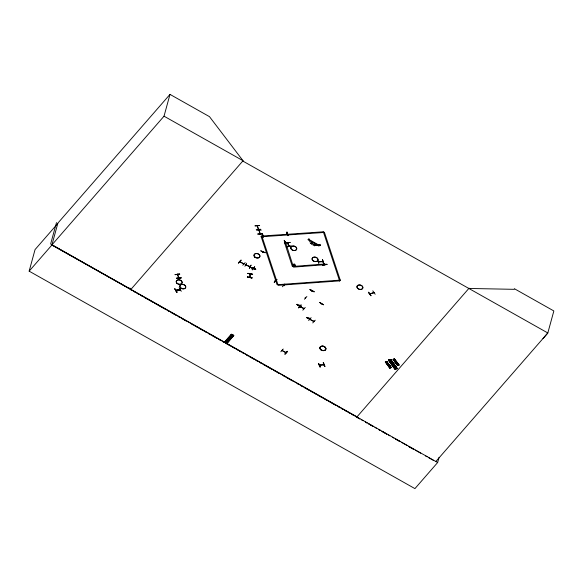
<?xml version="1.0" encoding="UTF-8"?>
<svg xmlns="http://www.w3.org/2000/svg" width="583" height="583" viewBox="0 0 583 583"><rect width="100%" height="100%" fill="white"/><g stroke="black" fill="none" stroke-linecap="round" stroke-linejoin="round"><path stroke-width="0.87" d="M239.788 261.752L243.898 264.07L244.029 263.633M243.658 263.421L243.505 263.582M300.413 306.301L300.238 306.789L299.932 306.213M305.645 297.811L305.572 297.745M309.85 319.324L310.112 318.879M313.545 321.408L313.53 321.124M176.642 278.157C185.387 276.692 179.564 279.293 176.642 278.135M256.236 229.578L260.856 229.287M262.437 233.994L257.81 233.951M286.683 246.696C301.28 245.079 276.634 247.622 291.303 246.383M291.26 246.237L286.617 246.5M326.983 264.259C323.623 266.088 318.354 263.99 326.983 264.281M308.75 318.187L308.509 318.471L308.618 318.099M312.065 290.902L311.672 291.077L311.767 290.684M321.627 303.481L321.335 303.721M247.352 277.165L252.162 277.814L247.36 277.151M247.906 273.332L252.665 274.309L247.913 273.325M249.626 277.421L250.071 274.294M252.65 274.301L247.892 273.456M178.748 278.033L177.443 274.185M324.01 364.331L323.893 364.82L323.9 364.309M370.234 293.898L370.241 293.446L369.87 293.992L374.053 292.455M253.62 268.034L253.838 267.816M262.671 252.133L263.02 252.016M439.072 457.334L437.658 462.516L414.928 488.612L29.15 271.161L35.053 249.582L57.783 223.493M56.485 222.604L50.634 243.993L130.905 289.401L243.06 160.733L164.027 116.185L169.988 94.388L209.479 116.651L243.002 160.704L242.739 161.01L547.823 332.973L543.006 338.606M29.15 271.161L51.88 245.064L57.892 223.085L169.988 94.388M175.162 274.739L179.746 274.061L175.199 274.549M177.677 274.243L177.516 274.899L177.596 274.17M177.48 274.855L177.779 274.491M174.791 288.935L176.977 292.396L174.871 288.774M179.047 277.668L178.945 278.062L177.538 274.491M175.774 290.487L180.023 289.408M174.842 288.789L176.948 292.382M181.291 291.289L179.112 287.703M180.329 289.649L176.015 290.866L180.315 289.613M238.578 263.028L241.056 260.135L238.411 262.94M240.072 261.359L239.861 261.811L239.963 261.337M240.356 261.519L240.145 261.971M241.085 260.135L238.396 262.955M242.79 265.221L245.188 262.605M243.723 263.421L243.446 263.808M244.007 263.582L243.803 264.033M259.661 225.592L255.077 225.767M244.918 266.285L246.638 263.203M245.866 264.558L245.793 265.046L245.975 264.565M246.208 265.185L246.281 264.697M257.504 225.876L257.518 225.49L257.584 226.124M257.562 226.204L257.671 225.81M261.199 230.147L256.615 230.321M258.371 229.338L258.407 228.733M258.407 229.359L257.249 225.825L258.59 229.359L258.714 229.01M260.171 233.317L259.982 233.965L258.896 230.052M258.998 230.547L259.056 230.045M259.129 230.117L260.171 233.929L260.251 233.564M258.903 230.722L259.209 230.365M249.655 266.664L249.845 266.242L249.735 266.701M249.342 268.158L251.105 265.076L249.335 268.311M250.129 266.511L250.216 266.358M259.952 233.287L260.142 233.907M259.931 233.892L260.113 233.28M250.114 274.345L250.253 273.682M250.42 273.711L249.867 277.486L250.012 276.881M250.275 274.411L250.457 273.799M249.801 276.801L249.662 277.472L249.925 277.202M340.414 280.11L277.071 284.73L261.097 236.53M252.206 269.769L254.676 266.897L252.271 269.652M263.319 237.23L262.146 233.63L263.079 237.383M339.751 280.868L278.2 285.364L261.76 235.772M262.423 233.674L257.752 234.111M253.496 267.976L253.598 268.071M253.962 268.275L253.853 268.763L253.445 268.523L253.685 267.75M253.896 268.42L253.714 268.071M262.867 235.175L262.795 235.685L263.188 235.153M262.875 235.343L263.268 235.277M252.22 269.827L254.705 266.897M255.609 269.506C247.214 265.622 251.353 268.42 255.748 269.178M260.805 250.777L265.258 252.679M262.678 252.22L262.882 251.608M262.831 252.286L262.962 251.564M262.897 252.228L263.115 251.63M284.373 240.342L285.532 244.102M324.068 264.055L292.36 266.504L284.409 242.273M287.514 233.645L287.018 234.023L286.931 233.645M287.098 233.688L287.04 233.506M285.094 241.879L285.021 242.397L285.473 241.894M286.88 233.849L287.361 233.491M285.065 242.375L285.102 241.901M287.47 233.521L286.974 234.002M274.28 282.23L276.889 279.585L274.287 282.055M324.301 264.755L293.489 267.138L285.415 241.865M275.016 280.423L275.387 280.576M285.444 242.907L290.101 242.426L285.481 242.717M275.584 280.503L275.154 280.576M275.526 280.423L275.314 280.875M287.995 235.692L286.858 232.049L288.038 235.517M274.236 282.238L276.896 279.614M288.971 245.676C288.41 248.183 287.2 240.721 288.075 242.761M287.769 243.118L287.922 242.441M288.796 246.288L288.935 245.727M289.037 246.325L289.117 245.96M285.43 242.834L290.101 242.426M284.781 284.023L282.347 286.77M283.834 285.109L283.608 285.575L283.717 285.087M284.001 285.757L284.118 285.269M292.637 265.287C295.18 260.856 296.958 269.047 292.615 265.17M294.393 266.271L292.644 265.258M319.571 245.173L319.032 245.975L308.145 239.526M308.064 239.795L308.611 238.994M309.325 240.4L309.267 240.218M309.741 240.356L309.566 240.713L309.697 240.225M310.214 242.404L309.092 238.775M311.708 243.14L310.637 243.599L310.353 243.235M280.824 351.775L283.258 349.028M310.309 243.41L311.614 243.06L311.606 241.763M282.187 350.099L282.077 350.587L282.296 350.121M313.319 242.725L311.898 243.002L311.92 241.938M282.58 350.281L282.456 350.419M311.992 244.364L311.992 243.082M314.375 244.641L313.304 245.1L313.02 244.736M301.207 306.614C301.12 307.489 296.492 304.807 297.111 304.275M312.976 244.918L314.281 244.561L314.273 243.264M315.986 244.226L314.565 244.51L314.587 243.439M314.66 245.866L314.66 244.583M284.985 353.99L287.419 351.243L285.007 354.027M285.932 352.198L285.699 352.606L285.867 352.198M286.238 352.409L285.998 352.824L286.224 352.358M301.112 304.916L298.634 307.809M298.685 307.868L301.076 305.04L298.736 307.686M299.312 305.281L299.043 305.579L299.516 305.069M315.869 245.487L320.526 245.006L315.906 245.297M300.128 306.141L299.91 306.607L303.969 308.691M318.289 245.341L318.231 245.742L318.187 245.028M318.391 245.734L318.5 245.341M304.384 299.232L306.884 296.492M339.678 281.137L323.237 231.546M305.674 297.417L305.499 297.906L305.66 297.432M302.796 310.185L305.244 307.387M340.341 280.379L324.367 232.18M303.714 308.203L303.896 308.852L304.071 308.363M303.998 308.509L299.895 306.571M318.85 263.793L317.786 260.04M309.967 289.649L314.193 291.828L310.09 289.481M318.471 261.592L318.34 262.08L318.814 261.92M318.478 261.76L322.953 261.803L322.581 261.497M318.879 261.694L318.806 262.051M311.934 290.494L311.847 290.808M311.81 291.157L312.029 290.458M312.073 290.939L312.167 290.538M310.673 319.557L306.425 317.495L313.938 321.452M322.596 259.887L323.784 263.501L322.406 259.741M314.12 291.799L309.996 289.583M322.581 261.337L322.494 261.65M318.303 261.956L322.902 261.315M323.004 261.344L322.924 261.818M308.859 317.903L308.917 318.318M308.932 318.347L308.997 317.983M308.64 320.541L311.111 317.669M324.673 263.902L324.542 264.595L324.512 263.917M324.512 264.544L324.636 263.953M324.731 264.544L324.811 264.186M309.916 318.959L309.901 319.338M310.273 319.185L310.396 319.047M312.75 322.938L315.25 320.191M314.055 321.175L313.814 321.59L314.04 321.116M323.587 304.829L319.513 302.373L323.609 304.712M321.248 303.597L321.153 303.991L321.422 303.685M321.51 303.371L321.546 303.809M321.561 303.845L321.656 303.452M318.653 363.457C323.288 374.534 315.082 356.33 320.242 366.882M323.922 364.645L319.652 365.053M319.885 364.812L319.958 365.293L319.972 364.929M323.237 362.75L324.957 366.459L323.419 362.874M323.587 364.346L323.492 364.849L323.66 364.528M324.76 366.459L323.266 362.757M368.587 292.214C375.94 302.92 363.289 285.451 371.007 295.464M369.892 293.511L369.739 293.89L373.885 292.651M375.175 294.233L372.792 290.837M373.572 292.411L373.528 292.921L373.688 292.586M373.484 292.724L373.973 292.338M387.761 365.031L389.101 364.666M388.205 365.643L389.553 365.286M395.595 362.517L396.936 362.152M396.039 363.129L397.387 362.764M262.7 235.532L263.203 235.627M284.927 242.236L285.437 242.368M251.28 267.459L255.74 269.2M255.689 269.353L251.186 267.633M296.929 304.603L301.032 306.92M297.097 304.297L301.192 306.629M297.053 304.45L301.149 306.789M306.534 317.363L313.865 321.583M323.922 364.79L319.564 365.344M309.143 240.575L309.558 240.692M309.595 240.684L309.187 240.699M285.495 244.073L284.125 240.495M164.027 116.185L51.931 244.882L357.015 416.852M469.111 288.155L356.752 417.151L359.908 418.937L355.164 416.262M435.727 461.67L547.823 332.973L553.85 310.958L514.359 288.694L514.191 289.328L468.849 288.461M283.622 285.561L284.089 285.641M284.045 285.619L283.593 285.517M231.917 334.467L225.264 341.878L225.585 342.061L232.107 334.416L225.155 341.827L231.706 334.19L224.878 341.66L231.509 334.227L233.747 335.371L227.21 343.008L233.834 335.582M225.271 341.893L232.107 334.416M226.911 342.84L233.725 335.422L227.079 342.848L226.532 342.629L233.149 335.174L233.47 335.356L226.816 342.782M226.51 342.615L233.346 335.138M385.494 361.875L390.129 367.88M386.522 361.562L385.232 361.963L389.684 368.026L391.04 367.603L386.449 361.533M386.595 361.526L391.229 367.538L386.638 361.365L385.487 361.737L390.136 367.873M394.625 358.953L393.066 359.441L397.526 365.512M394.429 359.011L399.064 365.016L398.59 365.169L394.108 358.968M390.756 367.684L386.274 361.482M394.553 358.931L394.181 359.099L399.005 364.885L397.489 365.512L393.168 359.368L397.679 365.461L399.071 365.009M388.38 360.228L390.763 359.5L397.278 368.638L390.639 359.419L397.278 368.638L394.895 369.367L388.409 360.236M388.978 359.93L395.609 369.156L395.165 369.294L388.577 360.054L395.347 369.236L389.094 360.017L388.54 360.119M390.355 359.631L396.564 368.871L397.154 368.565M390.763 359.5L397.249 368.66M177.997 290.37L177.757 289.984M389.838 367.975L385.706 361.81M389.67 368.033L391.127 367.523M398.612 365.169L394.378 359.026M388.941 359.995L395.609 369.156M178.289 290.29L177.779 290.021M245.778 264.871L250.158 266.723L245.72 265.003M243.526 263.713C246.055 264.981 238.068 260.79 240.269 261.833M385.939 362.356L387.09 361.985M393.773 359.835L394.924 359.463M385.815 362.458L387.178 362.021M393.649 359.944L395.012 359.507M282.099 350.412L286.122 352.686M389.247 360.986L391.302 360.345M392.075 364.965L394.137 364.331M392.738 365.898L394.793 365.257M393.328 366.714L395.383 366.08M393.991 367.647L396.046 367.006M394.429 368.267L396.484 367.625M311.941 243.264L313.268 242.907M314.609 244.765L315.935 244.408M175.658 290.298L179.921 289.212M180.016 289.35L175.767 290.429M224.878 341.66L227.224 343.008M286.049 352.824L282.085 350.572M179.71 274.178L175.097 274.535M176.613 278.339L181.16 277.8L176.671 278.492M261.687 236.042L323.164 231.815M261.024 236.8L324.294 232.449M284.336 242.543L285.233 242.477M257.518 225.49L257.351 226.138M287.076 232.085L288.038 235.663M315.862 245.414L320.49 245.122M322.333 264.762L326.954 264.42L322.384 264.908M288.993 246.31L287.907 242.827M283.732 285.437L284.045 285.634M305.463 297.869L305.39 297.257L305.113 297.68M260.776 250.894L265.192 252.796M308.538 239.263L319.499 245.443M51.88 245.064L437.658 462.516M130.643 289.7L132.232 290.596M133.813 291.493L135.402 292.389M136.99 293.278L138.572 294.175M140.955 295.515L142.543 296.412M144.132 297.308L148.891 299.99M150.472 300.886L152.855 302.227M154.444 303.116L156.033 304.013M157.614 304.909L166.344 309.828M167.933 310.724L169.515 311.614M171.103 312.51L175.862 315.192M178.245 316.533L179.834 317.429M181.415 318.325L186.181 321.007M191.734 324.133L193.316 325.03M194.904 325.926L197.287 327.267M198.869 328.163L203.635 330.845M205.216 331.742L206.805 332.631M208.393 333.527L210.769 334.868M212.358 335.764L217.116 338.446M218.705 339.342L221.088 340.683M222.67 341.58L224.258 342.469M225.847 343.365L230.606 346.047M232.194 346.943L234.57 348.284M236.159 349.181L237.747 350.077M239.336 350.966L240.917 351.862M242.506 352.759L244.095 353.655M246.471 354.996L248.059 355.885M249.648 356.781L254.407 359.463M255.995 360.36L257.584 361.256M259.96 362.597L261.548 363.493M263.137 364.382L271.86 369.301M273.449 370.198L275.038 371.094M276.619 371.99L279.002 373.331M283.761 376.013L285.349 376.91M286.938 377.799L292.491 380.932M297.25 383.614L298.839 384.51M300.42 385.407L302.803 386.748M304.392 387.637L309.15 390.326M310.739 391.215L312.32 392.111M313.909 393.008L316.292 394.348M317.873 395.245L322.639 397.927M324.221 398.816L326.604 400.164M328.193 401.053L329.774 401.949M331.363 402.846L336.121 405.528M338.504 406.868L340.093 407.765M341.674 408.661L343.263 409.55M344.852 410.447L346.44 411.343M348.022 412.232L349.611 413.128M351.994 414.469L353.575 415.366M361.489 419.826L363.071 420.715M374.92 427.39L376.494 428.286M378.863 429.62L380.444 430.509L378.841 429.649M382.025 431.398L386.762 434.073M388.344 434.962L389.925 435.851M392.293 437.184L393.875 438.081M400.186 441.637L395.449 438.97L400.135 441.695M401.767 442.526L407.298 445.645M408.88 446.534L413.617 449.209M415.198 450.098L420.722 453.217M425.459 455.884L427.04 456.773M428.622 457.662L433.358 460.337M381.996 431.435L386.726 434.109M408.814 446.607L413.551 449.282M287.587 351.52L285 354.18M397.97 365.359L393.197 359.325M231.028 334.948L233.069 336.121M228.128 338.176L230.176 339.35M227.457 338.934L229.498 340.108M226.86 339.605L228.9 340.778M226.189 340.355L228.23 341.529M225.738 340.858L227.778 342.032M129.805 287.966L130.905 289.401M398.889 365.075L394.48 358.851L393.328 359.223L397.788 365.424M386.463 361.496L390.938 367.633M385.443 361.89L389.954 367.939M390.238 359.543L396.87 368.769L390.202 359.616M323.995 264.325L324.228 265.025M322.428 259.756L323.601 263.494M259.603 225.453L255.041 225.956M314.324 244.824L314.346 245.691M311.657 243.315L311.679 244.19M293.285 264.791L293.781 265.666L294.874 265.433L294.371 264.558L293.285 264.791M388.322 365.009L389.007 365.228L388.322 365.009M396.156 362.495L396.841 362.706L396.192 362.437M247.381 276.998L252.111 277.996L247.389 276.976M388.606 366.197L389.969 365.752L388.606 366.197M389.058 366.809L390.421 366.372L389.058 366.809M389.357 367.224L390.719 366.78L389.357 367.224M396.44 363.675L397.803 363.238L396.44 363.675M396.892 364.295L398.255 363.858L396.892 364.295M397.191 364.703L398.553 364.266L397.191 364.703M180.38 289.948L176.139 291.055L180.387 289.962M367.02 422.945L365.439 422.048L367.006 422.952M373.339 426.501L368.602 423.834L373.317 426.523M357.78 288.563A3.01 2.172 15.3 0 0 362.743 288.228A3.01 2.172 15.3 0 0 359.143 285.043A3.01 2.172 15.3 0 0 357.78 288.563M357.816 288.432A3.01 2.172 15.3 0 0 362.779 288.097A3.01 2.172 15.3 0 0 359.172 284.912A3.01 2.172 15.3 0 0 357.816 288.432M312.911 260.688A3.024 2.179 15.3 0 0 317.895 260.346A3.024 2.179 15.3 0 0 314.281 257.154A3.024 2.179 15.3 0 0 312.911 260.688M312.954 260.565A3.01 2.172 15.3 0 0 317.917 260.222A3.01 2.172 15.3 0 0 314.317 257.045A3.01 2.172 15.3 0 0 312.954 260.565M254.829 257.118A3.024 2.179 15.3 0 0 259.814 256.775A3.024 2.179 15.3 0 0 256.192 253.583A3.024 2.179 15.3 0 0 254.829 257.118M254.873 256.979A3.01 2.172 15.3 0 0 259.836 256.637A3.01 2.172 15.3 0 0 256.236 253.459A3.01 2.172 15.3 0 0 254.873 256.979M180.686 287.966A3.01 2.172 15.3 0 0 185.642 287.623A3.01 2.172 15.3 0 0 182.042 284.446A3.01 2.172 15.3 0 0 180.686 287.966M180.723 287.834A3.01 2.172 15.3 0 0 185.678 287.492A3.01 2.172 15.3 0 0 182.078 284.315A3.01 2.172 15.3 0 0 180.723 287.834M177.057 283.44A3.01 2.172 15.3 0 0 182.013 283.098A3.01 2.172 15.3 0 0 178.413 279.92A3.01 2.172 15.3 0 0 177.057 283.44M177.094 283.294A3.01 2.172 15.3 0 0 182.056 282.959A3.01 2.172 15.3 0 0 178.449 279.774A3.01 2.172 15.3 0 0 177.094 283.294M320.774 349.705A3.024 2.179 15.3 0 0 325.751 349.363A3.024 2.179 15.3 0 0 322.137 346.171A3.024 2.179 15.3 0 0 320.774 349.705A3.01 2.172 15.3 0 0 325.737 349.37A3.01 2.172 15.3 0 0 322.137 346.185A3.01 2.172 15.3 0 0 320.781 349.705M320.818 349.574A3.01 2.172 15.3 0 0 325.773 349.239A3.01 2.172 15.3 0 0 322.173 346.054A3.01 2.172 15.3 0 0 320.818 349.574M291.646 249.575A3.024 2.179 15.3 0 0 296.63 249.233A3.024 2.179 15.3 0 0 293.009 246.041A3.024 2.179 15.3 0 0 291.646 249.575A3.024 2.179 15.3 0 0 296.63 249.233A3.024 2.179 15.3 0 0 293.009 246.041A3.024 2.179 15.3 0 0 291.646 249.575"/></g></svg>
